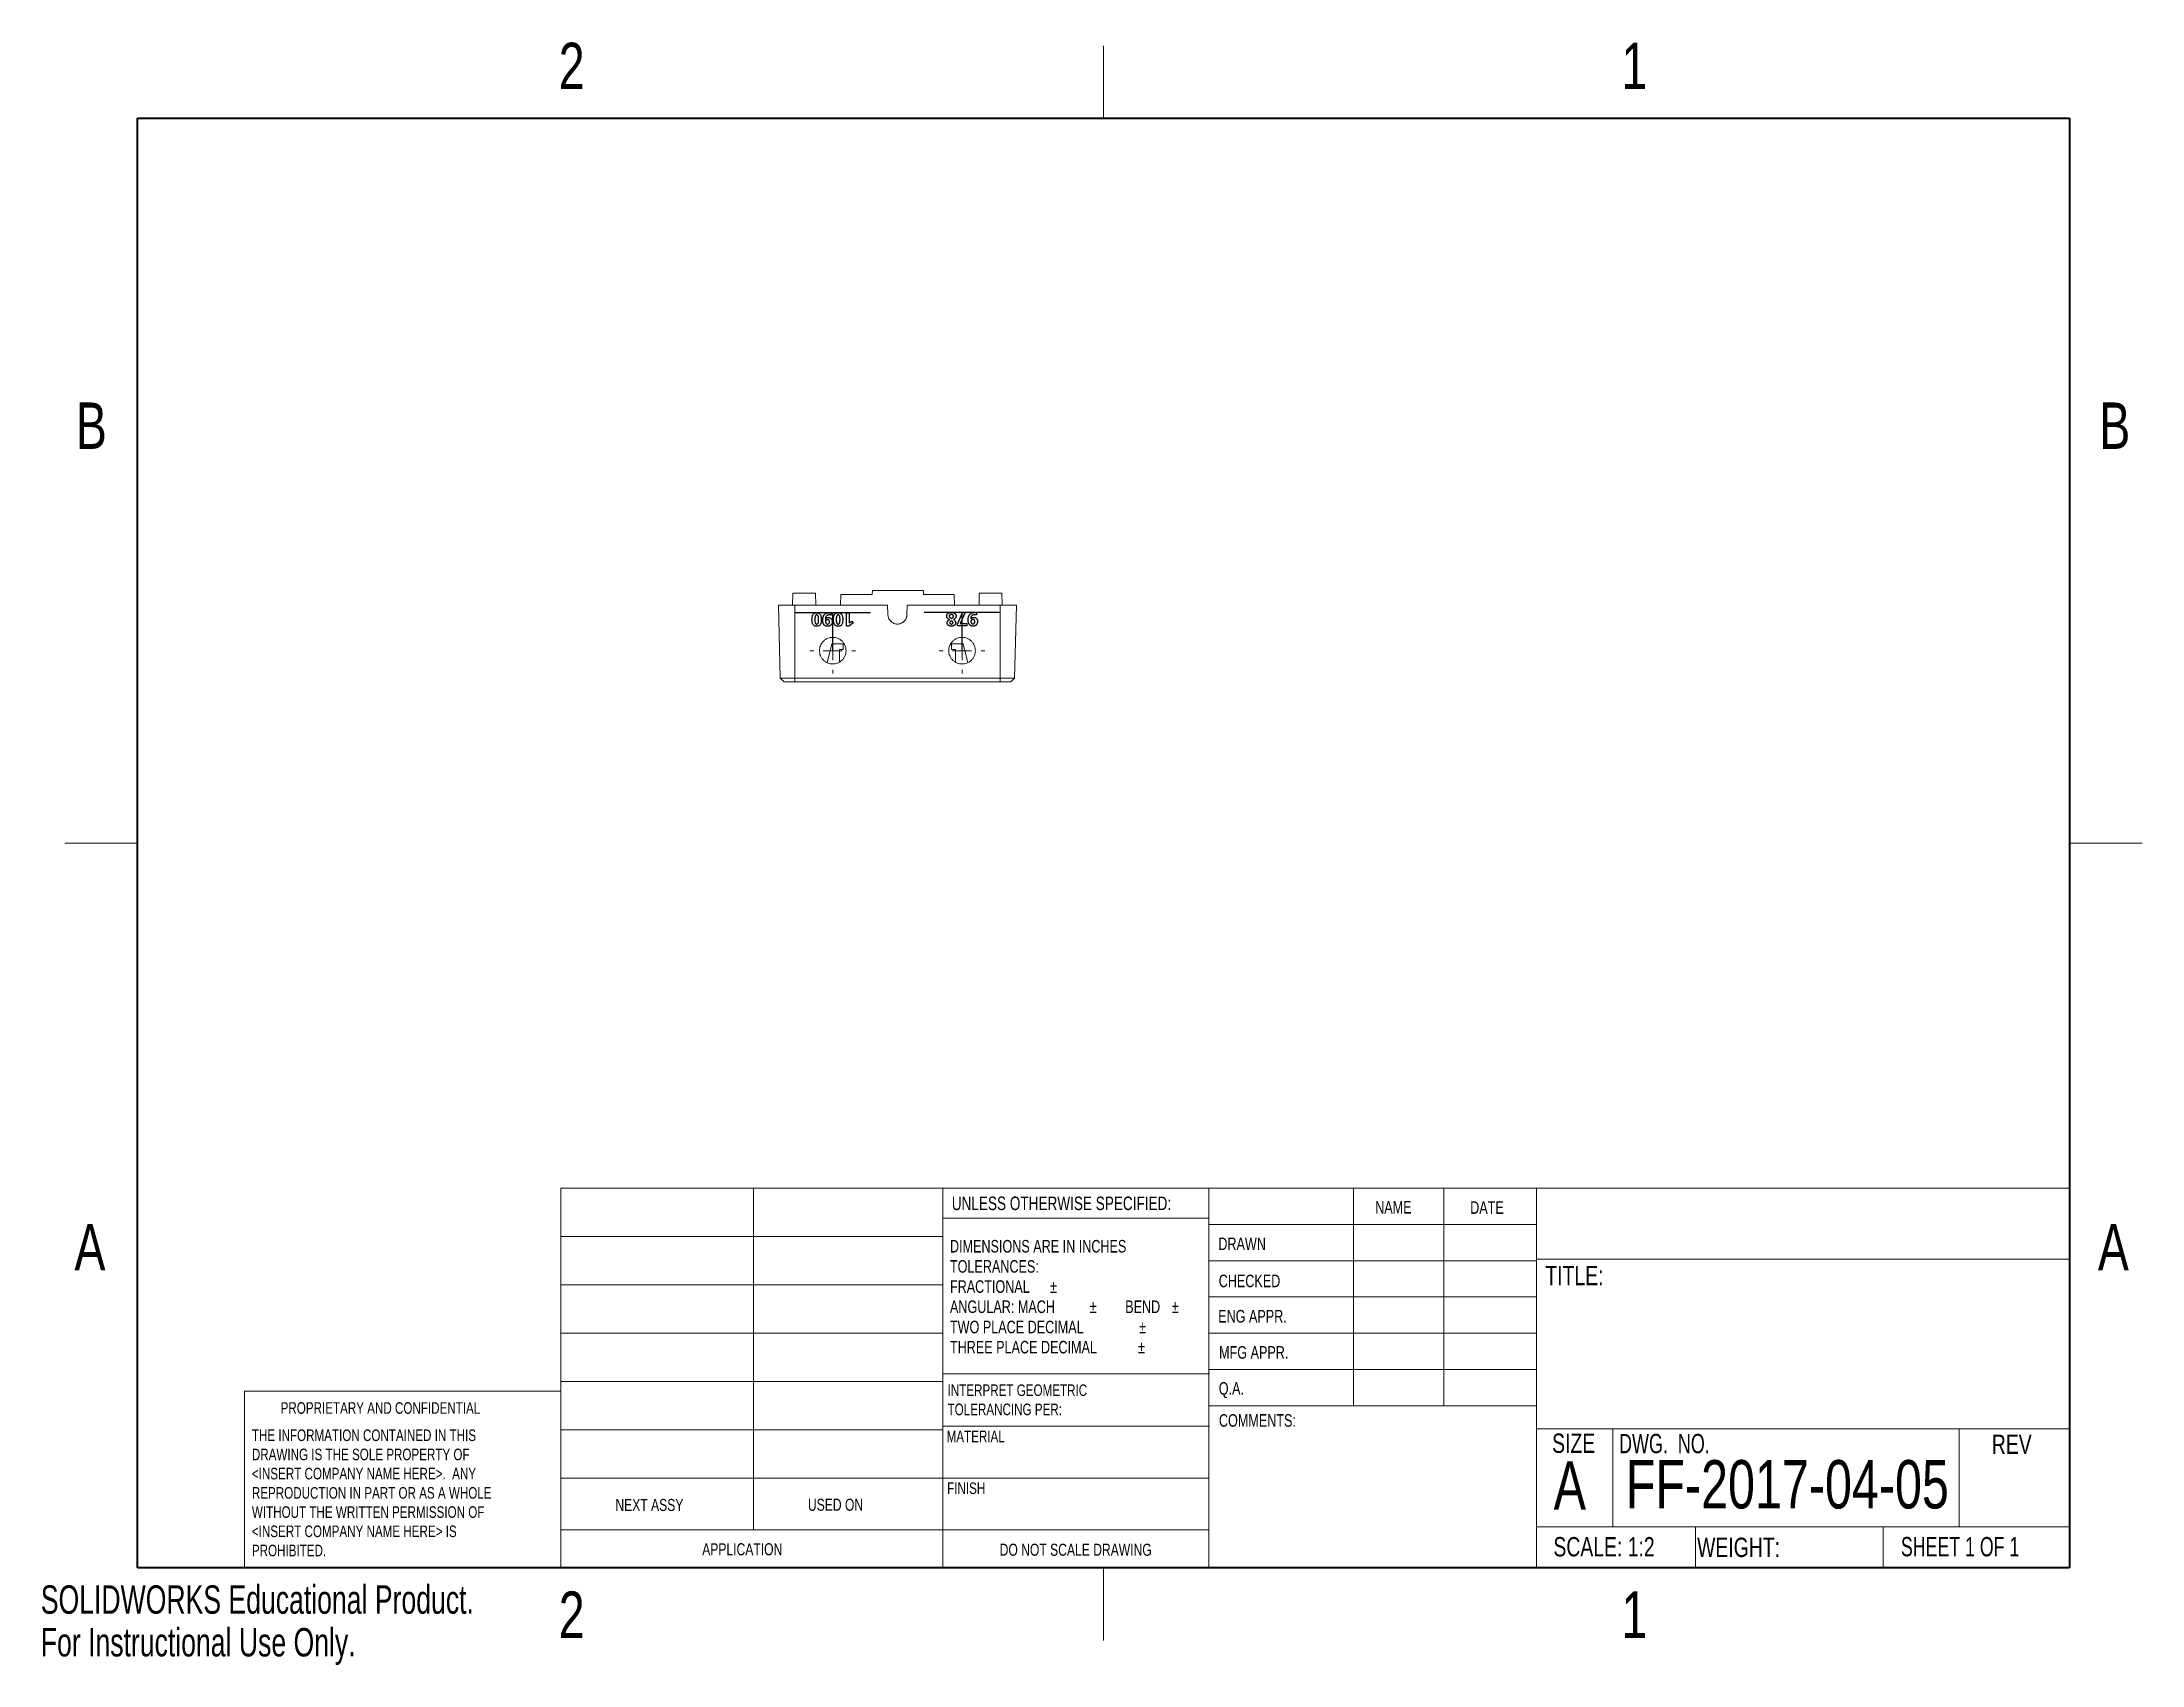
# Model space of a CAD drawing. Header units: millimetres. Extents: x 0 to 276, y 0 to 213.
import ezdxf

# ---------------------------------------------------------------- set-up
doc = ezdxf.new("R2010")
doc.units = ezdxf.units.MM
doc.linetypes.add('CENTERX2', pattern=[20.32, 12.7, -2.54, 2.54, -2.54])
doc.styles.add('SLDTEXTSTYLE0', font='TXT', dxfattribs={"width": 0.75})
doc.styles.add('SLDTEXTSTYLE1', font='TXT', dxfattribs={"width": 0.6875})
doc.styles.add('SLDTEXTSTYLE2', font='TXT', dxfattribs={"width": 0.694444})
doc.styles.add('SLDTEXTSTYLE3', font='TXT', dxfattribs={"width": 0.7})

# ---------------------------------------------------------------- blocks, each defined once
blk = doc.blocks.new('SW_NOTE_0')
at = {"color": 0, "linetype": 'Continuous', "lineweight": 0, "char_height": 1.524, "attachment_point": 1, "style": 'SLDTEXTSTYLE0'}
for s, insert in [('INTERPRET GEOMETRIC', (0, 1.96)), ('TOLERANCING PER:', (0, -0.56))]:
    blk.add_mtext(s, dxfattribs=dict(at, insert=insert))
blk = doc.blocks.new('SW_NOTE_1')
at = {"color": 0, "linetype": 'Continuous', "lineweight": 0, "char_height": 1.651, "attachment_point": 1, "style": 'SLDTEXTSTYLE0'}
for s, insert in [('DIMENSIONS ARE IN INCHES', (0, 2.13)), ('TOLERANCES:', (0, -0.52)), ('FRACTIONAL', (0, -3.17)), ('%%p', (13.15, -3.17)), ('ANGULAR: MACH', (0, -5.82)), ('%%p', (18.37, -5.82)), ('BEND', (23.04, -5.82)), ('%%p', (29.16, -5.82)), ('TWO PLACE DECIMAL', (0, -8.48)), ('%%p', (24.88, -8.48)), ('THREE PLACE DECIMAL', (0, -11.13)), ('%%p', (24.73, -11.13))]:
    blk.add_mtext(s, dxfattribs=dict(at, insert=insert))
blk = doc.blocks.new('SW_NOTE_2')
at = {"color": 0, "linetype": 'Continuous', "lineweight": 0, "char_height": 1.524, "attachment_point": 1, "style": 'SLDTEXTSTYLE0'}
for s, insert in [('THE INFORMATION CONTAINED IN THIS', (0, 1.96)), ('DRAWING IS THE SOLE PROPERTY OF', (0, -0.56)), ('<INSERT COMPANY NAME HERE>.  ANY', (0, -3.08)), ('WITHOUT THE WRITTEN PERMISSION OF', (0, -8.13)), ('REPRODUCTION IN PART OR AS A WHOLE', (0, -5.61)), ('<INSERT COMPANY NAME HERE> IS', (0, -10.66)), ('PROHIBITED.', (0, -13.18))]:
    blk.add_mtext(s, dxfattribs=dict(at, insert=insert))
blk = doc.blocks.new('SW_CENTERMARKSYMBOL_0')
at = {"color": 0, "linetype": 'Continuous', "lineweight": 0}
for p, q in [((0, 2.5), (0, 3)), ((-2.5, 0), (-3, 0)), ((0, 0), (-1.25, 0)), ((0, 0), (0, 1.25)), ((0, 0), (0, -1.25)), ((0, 0), (1.25, 0)), ((2.5, 0), (3, 0)), ((0, -2.5), (0, -3))]:
    blk.add_line(p, q, dxfattribs=at)
blk = doc.blocks.new('SW_CENTERMARKSYMBOL_1')
at = {"color": 0, "linetype": 'Continuous', "lineweight": 0}
for p, q in [((0, 2.5), (0, 3)), ((-2.5, 0), (-3, 0)), ((0, 0), (-1.25, 0)), ((0, 0), (0, 1.25)), ((0, 0), (0, -1.25)), ((0, 0), (1.25, 0)), ((2.5, 0), (3, 0)), ((0, -2.5), (0, -3))]:
    blk.add_line(p, q, dxfattribs=at)

msp = doc.modelspace()

# ---------------------------------------------------------------- linework, layer by layer
at = {"color": 7, "linetype": 'Continuous', "lineweight": 15}
for p, q in [((139.7, 212.72), (139.7, 203.2)), ((139.7, 203.2), (139.7, 212.72)), ((109.3, 140.63), (109.33, 141.13)), ((116.02, 141.13), (109.33, 141.13)), ((116.02, 141.13), (116.05, 140.63)), ((96.96, 139.23), (97.22, 129.63)), ((98.86, 140.78), (98.84, 139.23)), ((99.11, 139.23), (99.11, 129.63)), ((111.32, 139.23), (99.11, 139.23)), ((101.89, 139.23), (101.86, 140.78)), ((101.86, 139.23), (101.86, 139.23)), ((105.16, 140.63), (105.11, 139.23)), ((109.3, 140.63), (105.16, 140.63)), ((111.36, 137.98), (111.32, 139.23)), ((113.91, 139.23), (113.86, 137.98)), ((126.11, 139.23), (113.91, 139.23)), ((120.07, 140.63), (116.05, 140.63)), ((120.11, 139.23), (120.07, 140.63)), ((123.36, 140.78), (123.34, 139.23)), ((123.36, 139.23), (123.36, 139.23)), ((126.11, 139.23), (126.11, 129.63)), ((126.39, 139.23), (126.36, 140.78)), ((128.26, 139.23), (128.01, 129.63)), ((103.99, 134.13), (103.37, 131.65)), ((105.49, 134.13), (103.99, 134.13)), ((104.99, 133.38), (105.49, 133.38)), ((104.99, 131.72), (104.99, 133.38)), ((105.49, 133.38), (105.49, 134.13)), ((119.74, 133.38), (119.74, 134.13)), ((121.24, 134.13), (119.74, 134.13)), ((119.74, 133.38), (120.24, 133.38)), ((120.24, 133.38), (120.24, 131.72)), ((121.86, 131.65), (121.24, 134.13)), ((99.11, 129.63), (97.22, 129.63)), ((97.22, 129.63), (97.73, 129.13)), ((97.73, 129.13), (99.11, 129.13)), ((99.11, 129.63), (126.11, 129.63)), ((99.11, 129.13), (99.11, 129.63)), ((99.11, 129.13), (126.11, 129.13)), ((106.3, 129.13), (106.3, 129.13)), ((109.14, 129.13), (109.14, 129.13)), ((115.39, 129.13), (115.39, 129.13)), ((128.01, 129.63), (126.11, 129.63)), ((126.11, 129.63), (126.11, 129.13)), ((126.11, 129.13), (127.5, 129.13)), ((127.5, 129.13), (128.01, 129.63)), ((3.17, 107.95), (12.7, 107.95)), ((12.7, 107.95), (3.17, 107.95)), ((276.23, 107.95), (266.7, 107.95)), ((266.7, 107.95), (276.23, 107.95)), ((139.7, 3.17), (139.7, 12.7)), ((139.7, 12.7), (139.7, 3.17))]:
    msp.add_line(p, q, dxfattribs=at)
at = {"color": 7, "linetype": 'Continuous', "lineweight": 40}
for p, q in [((12.7, 12.7), (12.7, 203.2)), ((12.7, 203.2), (266.7, 203.2)), ((266.7, 203.2), (266.7, 12.7)), ((266.7, 12.7), (12.7, 12.7))]:
    msp.add_line(p, q, dxfattribs=at)
at = {"color": 7, "linetype": 'CENTERX2'}
for p, q in [((109.07, 138.2), (99.15, 138.2)), ((104.11, 133.2), (104.11, 138.2)), ((126.07, 138.23), (116.15, 138.23)), ((121.11, 133.23), (121.11, 138.23))]:
    msp.add_line(p, q, dxfattribs=at)
at = {"color": 7, "linetype": 'Continuous', "lineweight": 0}
for p, q in [((68.35, 62.59), (266.7, 62.59)), ((68.35, 12.7), (68.35, 62.59)), ((93.7, 62.59), (93.7, 17.69)), ((118.57, 12.7), (118.57, 62.59)), ((153.55, 62.59), (153.55, 12.7)), ((172.56, 62.59), (172.56, 34.02)), ((184.46, 62.59), (184.46, 34.02)), ((196.63, 62.59), (196.63, 12.7)), ((153.55, 58.67), (118.57, 58.67)), ((68.35, 56.24), (118.57, 56.24)), ((153.55, 57.83), (196.63, 57.83)), ((153.55, 53.07), (196.63, 53.07)), ((196.63, 53.27), (266.7, 53.27)), ((68.35, 49.89), (118.57, 49.89)), ((153.55, 48.31), (196.63, 48.31)), ((68.35, 43.54), (118.57, 43.54)), ((196.63, 43.54), (153.55, 43.54)), ((196.63, 38.78), (153.55, 38.78)), ((26.77, 12.7), (26.77, 35.92)), ((68.35, 35.92), (26.77, 35.92)), ((68.35, 37.19), (118.57, 37.19)), ((118.57, 38.19), (153.66, 38.19)), ((196.63, 34.02), (153.66, 34.02)), ((68.35, 30.84), (118.57, 30.84)), ((118.57, 31.34), (153.66, 31.34)), ((196.63, 30.98), (266.7, 30.98)), ((206.68, 30.98), (206.68, 18.11)), ((252.17, 30.98), (252.17, 18.11)), ((68.35, 24.49), (118.57, 24.49)), ((118.57, 24.48), (153.55, 24.48)), ((68.35, 17.69), (153.55, 17.69)), ((196.63, 18.11), (266.7, 18.11)), ((217.54, 18.11), (217.54, 12.7)), ((242.22, 18.11), (242.22, 12.7))]:
    msp.add_line(p, q, dxfattribs=at)
at = {"color": 7, "linetype": 'Continuous', "flags": 128}
for points in [[(101.38, 137.32), (101.39, 137.44), (101.39, 137.54), (101.41, 137.63), (101.42, 137.72), (101.44, 137.8), (101.47, 137.88), (101.5, 137.94), (101.54, 138), (101.58, 138.05), (101.62, 138.1), (101.67, 138.13), (101.73, 138.17), (101.79, 138.19), (101.85, 138.21), (101.93, 138.22), (102, 138.22), (102, 138.22), (102.08, 138.22), (102.14, 138.21), (102.21, 138.19), (102.27, 138.16), (102.32, 138.13), (102.37, 138.09), (102.42, 138.05), (102.46, 137.99), (102.5, 137.93), (102.53, 137.87), (102.56, 137.79), (102.58, 137.71), (102.59, 137.63), (102.61, 137.53), (102.61, 137.43), (102.62, 137.32), (102.62, 137.32), (102.61, 137.21), (102.61, 137.11), (102.59, 137.01), (102.58, 136.92), (102.56, 136.84), (102.53, 136.77), (102.5, 136.7), (102.47, 136.64), (102.42, 136.59), (102.38, 136.55), (102.33, 136.51), (102.27, 136.48), (102.21, 136.46), (102.15, 136.44), (102.08, 136.43), (102, 136.43), (102, 136.43), (101.93, 136.43), (101.86, 136.44), (101.79, 136.46), (101.73, 136.48), (101.68, 136.52), (101.63, 136.55), (101.58, 136.6), (101.54, 136.65), (101.5, 136.72), (101.47, 136.78), (101.44, 136.86), (101.42, 136.94), (101.41, 137.02), (101.39, 137.12), (101.39, 137.22), (101.38, 137.32)], [(102.79, 137.19), (102.79, 137.26), (102.79, 137.32), (102.8, 137.38), (102.8, 137.44), (102.81, 137.49), (102.82, 137.54), (102.83, 137.6), (102.85, 137.64), (102.86, 137.69), (102.88, 137.74), (102.89, 137.78), (102.91, 137.82), (102.94, 137.86), (102.96, 137.9), (102.98, 137.93), (103.01, 137.97), (103.04, 138), (103.07, 138.03), (103.1, 138.05), (103.13, 138.08), (103.17, 138.1), (103.21, 138.12), (103.24, 138.14), (103.29, 138.16), (103.33, 138.17), (103.37, 138.18), (103.42, 138.2), (103.47, 138.2), (103.52, 138.21), (103.57, 138.22), (103.62, 138.22), (103.67, 138.22), (103.67, 138.22), (103.75, 138.22), (103.81, 138.22), (103.87, 138.21), (103.91, 138.2), (103.91, 138.2), (103.91, 137.9), (103.91, 137.9), (103.86, 137.91), (103.81, 137.92), (103.75, 137.92), (103.7, 137.93), (103.7, 137.93), (103.65, 137.92), (103.61, 137.92), (103.57, 137.92), (103.53, 137.91), (103.49, 137.9), (103.46, 137.9), (103.42, 137.88), (103.39, 137.87), (103.33, 137.84), (103.28, 137.8), (103.24, 137.76), (103.21, 137.7), (103.19, 137.67), (103.18, 137.64), (103.17, 137.6), (103.16, 137.56), (103.15, 137.52), (103.14, 137.48), (103.14, 137.43), (103.13, 137.38), (103.13, 137.38), (103.15, 137.38), (103.15, 137.38), (103.18, 137.43), (103.22, 137.48), (103.26, 137.51), (103.31, 137.54), (103.36, 137.56), (103.41, 137.57), (103.47, 137.58), (103.54, 137.58), (103.54, 137.58), (103.59, 137.58), (103.65, 137.58), (103.7, 137.56), (103.74, 137.55), (103.79, 137.53), (103.83, 137.5), (103.87, 137.47), (103.9, 137.44), (103.93, 137.4), (103.96, 137.36), (103.98, 137.31), (104, 137.26), (104.02, 137.21), (104.03, 137.15), (104.03, 137.1), (104.03, 137.03), (104.03, 137.03), (104.03, 136.96), (104.02, 136.9), (104.01, 136.84), (103.99, 136.78), (103.97, 136.73), (103.94, 136.68), (103.91, 136.63), (103.87, 136.59), (103.83, 136.55), (103.79, 136.52), (103.74, 136.49), (103.68, 136.47), (103.63, 136.45), (103.57, 136.44), (103.5, 136.43), (103.44, 136.43), (103.44, 136.43), (103.39, 136.43), (103.34, 136.43), (103.3, 136.44), (103.25, 136.45), (103.21, 136.46), (103.17, 136.48), (103.13, 136.5), (103.09, 136.52), (103.06, 136.54), (103.02, 136.57), (102.99, 136.6), (102.96, 136.63), (102.94, 136.66), (102.91, 136.7), (102.89, 136.74), (102.87, 136.78), (102.85, 136.83), (102.83, 136.87), (102.82, 136.92), (102.81, 136.97), (102.8, 137.02), (102.8, 137.08), (102.79, 137.13), (102.79, 137.19)], [(104.2, 137.32), (104.2, 137.44), (104.21, 137.54), (104.22, 137.63), (104.24, 137.72), (104.26, 137.8), (104.29, 137.88), (104.32, 137.94), (104.35, 138), (104.39, 138.05), (104.44, 138.1), (104.49, 138.13), (104.55, 138.17), (104.61, 138.19), (104.67, 138.21), (104.74, 138.22), (104.82, 138.22), (104.82, 138.22), (104.89, 138.22), (104.96, 138.21), (105.03, 138.19), (105.09, 138.16), (105.14, 138.13), (105.19, 138.09), (105.24, 138.05), (105.28, 137.99), (105.32, 137.93), (105.35, 137.87), (105.37, 137.79), (105.4, 137.71), (105.41, 137.63), (105.42, 137.53), (105.43, 137.43), (105.43, 137.32), (105.43, 137.32), (105.43, 137.21), (105.42, 137.11), (105.41, 137.01), (105.4, 136.92), (105.38, 136.84), (105.35, 136.77), (105.32, 136.7), (105.28, 136.64), (105.24, 136.59), (105.2, 136.55), (105.15, 136.51), (105.09, 136.48), (105.03, 136.46), (104.97, 136.44), (104.9, 136.43), (104.82, 136.43), (104.82, 136.43), (104.75, 136.43), (104.68, 136.44), (104.61, 136.46), (104.55, 136.48), (104.5, 136.52), (104.45, 136.55), (104.4, 136.6), (104.36, 136.65), (104.32, 136.72), (104.29, 136.78), (104.26, 136.86), (104.24, 136.94), (104.22, 137.02), (104.21, 137.12), (104.2, 137.22), (104.2, 137.32)], [(105.91, 138.2), (106.28, 138.2), (106.28, 138.2), (106.28, 137.19), (106.28, 137.19), (106.28, 137.02), (106.28, 137.02), (106.28, 136.84), (106.28, 136.84), (106.32, 136.88), (106.35, 136.91), (106.38, 136.94), (106.4, 136.96), (106.4, 136.96), (106.6, 137.12), (106.6, 137.12), (106.78, 136.9), (106.78, 136.9), (106.22, 136.45), (106.22, 136.45), (105.91, 136.45), (105.91, 136.45), (105.91, 138.2)], [(119.7, 136.46), (119.64, 136.46), (119.58, 136.46), (119.53, 136.47), (119.47, 136.48), (119.43, 136.5), (119.38, 136.52), (119.34, 136.54), (119.3, 136.57), (119.26, 136.6), (119.23, 136.63), (119.2, 136.67), (119.18, 136.7), (119.16, 136.74), (119.15, 136.79), (119.14, 136.83), (119.14, 136.88), (119.14, 136.88), (119.15, 136.94), (119.16, 137), (119.18, 137.06), (119.22, 137.12), (119.24, 137.14), (119.26, 137.17), (119.28, 137.19), (119.31, 137.22), (119.34, 137.24), (119.38, 137.26), (119.42, 137.28), (119.46, 137.3), (119.46, 137.3), (119.41, 137.33), (119.36, 137.36), (119.32, 137.38), (119.29, 137.41), (119.25, 137.44), (119.22, 137.47), (119.2, 137.49), (119.17, 137.52), (119.15, 137.55), (119.13, 137.58), (119.12, 137.61), (119.11, 137.64), (119.1, 137.67), (119.09, 137.71), (119.09, 137.74), (119.09, 137.77), (119.09, 137.77), (119.09, 137.83), (119.1, 137.88), (119.11, 137.92), (119.13, 137.97), (119.15, 138.01), (119.18, 138.05), (119.22, 138.08), (119.26, 138.12), (119.3, 138.15), (119.35, 138.18), (119.4, 138.2), (119.45, 138.22), (119.51, 138.23), (119.57, 138.24), (119.64, 138.25), (119.7, 138.25), (119.7, 138.25), (119.77, 138.25), (119.84, 138.24), (119.9, 138.23), (119.96, 138.22), (120.02, 138.2), (120.07, 138.18), (120.11, 138.16), (120.16, 138.13), (120.2, 138.1), (120.23, 138.06), (120.26, 138.02), (120.28, 137.98), (120.3, 137.94), (120.31, 137.89), (120.32, 137.84), (120.32, 137.78), (120.32, 137.78), (120.32, 137.75), (120.32, 137.71), (120.31, 137.67), (120.3, 137.64), (120.29, 137.61), (120.28, 137.58), (120.26, 137.55), (120.24, 137.52), (120.22, 137.49), (120.2, 137.46), (120.17, 137.43), (120.14, 137.41), (120.1, 137.38), (120.07, 137.36), (120.03, 137.34), (119.99, 137.31), (119.99, 137.31), (120.06, 137.26), (120.11, 137.22), (120.16, 137.16), (120.2, 137.11), (120.23, 137.06), (120.25, 137), (120.26, 136.94), (120.27, 136.88), (120.27, 136.88), (120.27, 136.83), (120.26, 136.79), (120.25, 136.74), (120.23, 136.71), (120.21, 136.67), (120.18, 136.63), (120.15, 136.6), (120.11, 136.57), (120.07, 136.54), (120.03, 136.52), (119.98, 136.5), (119.93, 136.48), (119.88, 136.47), (119.82, 136.46), (119.76, 136.46), (119.7, 136.46)], [(121.54, 138.23), (120.88, 136.8), (120.88, 136.8), (121.75, 136.8), (121.75, 136.8), (121.75, 136.48), (121.75, 136.48), (120.49, 136.48), (120.49, 136.48), (120.49, 136.72), (120.49, 136.72), (121.16, 138.23), (121.16, 138.23), (121.54, 138.23)], [(121.9, 137.22), (121.91, 137.29), (121.91, 137.35), (121.91, 137.41), (121.92, 137.46), (121.93, 137.52), (121.94, 137.57), (121.95, 137.62), (121.96, 137.67), (121.97, 137.72), (121.99, 137.77), (122.01, 137.81), (122.03, 137.85), (122.05, 137.89), (122.07, 137.93), (122.1, 137.96), (122.12, 137.99), (122.15, 138.03), (122.18, 138.05), (122.21, 138.08), (122.25, 138.11), (122.28, 138.13), (122.32, 138.15), (122.36, 138.17), (122.4, 138.19), (122.44, 138.2), (122.49, 138.21), (122.53, 138.23), (122.58, 138.23), (122.63, 138.24), (122.68, 138.25), (122.73, 138.25), (122.79, 138.25), (122.79, 138.25), (122.86, 138.25), (122.93, 138.25), (122.98, 138.24), (123.03, 138.23), (123.03, 138.23), (123.03, 137.93), (123.03, 137.93), (122.97, 137.94), (122.92, 137.95), (122.87, 137.95), (122.81, 137.95), (122.81, 137.95), (122.77, 137.95), (122.72, 137.95), (122.68, 137.95), (122.64, 137.94), (122.6, 137.93), (122.57, 137.92), (122.54, 137.91), (122.5, 137.9), (122.45, 137.87), (122.4, 137.83), (122.35, 137.78), (122.32, 137.73), (122.3, 137.7), (122.29, 137.67), (122.28, 137.63), (122.27, 137.59), (122.26, 137.55), (122.25, 137.51), (122.25, 137.46), (122.25, 137.41), (122.25, 137.41), (122.26, 137.41), (122.26, 137.41), (122.3, 137.46), (122.34, 137.51), (122.38, 137.54), (122.42, 137.57), (122.47, 137.59), (122.53, 137.6), (122.59, 137.61), (122.65, 137.61), (122.65, 137.61), (122.71, 137.61), (122.76, 137.6), (122.81, 137.59), (122.86, 137.58), (122.9, 137.56), (122.94, 137.53), (122.98, 137.5), (123.02, 137.47), (123.05, 137.43), (123.07, 137.39), (123.1, 137.34), (123.12, 137.29), (123.13, 137.24), (123.14, 137.18), (123.15, 137.12), (123.15, 137.06), (123.15, 137.06), (123.15, 136.99), (123.14, 136.93), (123.13, 136.87), (123.11, 136.81), (123.09, 136.76), (123.06, 136.71), (123.03, 136.66), (122.99, 136.62), (122.95, 136.58), (122.9, 136.55), (122.85, 136.52), (122.8, 136.5), (122.74, 136.48), (122.68, 136.47), (122.62, 136.46), (122.55, 136.46), (122.55, 136.46), (122.5, 136.46), (122.45, 136.46), (122.41, 136.47), (122.37, 136.48), (122.32, 136.49), (122.28, 136.51), (122.24, 136.52), (122.21, 136.55), (122.17, 136.57), (122.14, 136.6), (122.11, 136.63), (122.08, 136.66), (122.05, 136.69), (122.03, 136.73), (122, 136.77), (121.98, 136.81), (121.96, 136.85), (121.95, 136.9), (121.93, 136.95), (121.92, 137), (121.92, 137.05), (121.91, 137.11), (121.91, 137.16), (121.9, 137.22)], [(102.25, 137.32), (102.25, 137.4), (102.24, 137.47), (102.24, 137.54), (102.23, 137.6), (102.23, 137.66), (102.22, 137.7), (102.2, 137.75), (102.19, 137.79), (102.18, 137.82), (102.16, 137.85), (102.14, 137.87), (102.12, 137.89), (102.09, 137.91), (102.06, 137.92), (102.03, 137.92), (102, 137.93), (102, 137.93), (101.97, 137.92), (101.94, 137.92), (101.91, 137.91), (101.89, 137.89), (101.87, 137.87), (101.85, 137.85), (101.83, 137.82), (101.81, 137.78), (101.8, 137.75), (101.79, 137.7), (101.78, 137.65), (101.77, 137.6), (101.76, 137.54), (101.76, 137.47), (101.75, 137.4), (101.75, 137.32), (101.75, 137.32), (101.75, 137.25), (101.76, 137.17), (101.76, 137.11), (101.77, 137.05), (101.78, 136.99), (101.79, 136.94), (101.8, 136.9), (101.81, 136.86), (101.83, 136.83), (101.85, 136.8), (101.87, 136.78), (101.89, 136.76), (101.91, 136.74), (101.94, 136.73), (101.97, 136.72), (102, 136.72), (102, 136.72), (102.03, 136.72), (102.06, 136.73), (102.09, 136.74), (102.11, 136.76), (102.14, 136.78), (102.16, 136.8), (102.18, 136.83), (102.19, 136.86), (102.2, 136.9), (102.22, 136.94), (102.23, 136.99), (102.23, 137.05), (102.24, 137.11), (102.24, 137.17), (102.25, 137.25), (102.25, 137.32)], [(103.43, 136.72), (103.46, 136.72), (103.48, 136.73), (103.51, 136.73), (103.53, 136.74), (103.55, 136.75), (103.57, 136.76), (103.59, 136.78), (103.61, 136.8), (103.63, 136.82), (103.64, 136.84), (103.65, 136.87), (103.66, 136.89), (103.67, 136.92), (103.67, 136.95), (103.68, 136.99), (103.68, 137.02), (103.68, 137.02), (103.67, 137.08), (103.66, 137.13), (103.64, 137.18), (103.62, 137.22), (103.6, 137.23), (103.58, 137.25), (103.56, 137.26), (103.54, 137.27), (103.52, 137.28), (103.49, 137.28), (103.47, 137.29), (103.44, 137.29), (103.44, 137.29), (103.38, 137.28), (103.33, 137.27), (103.28, 137.25), (103.24, 137.22), (103.22, 137.2), (103.2, 137.18), (103.19, 137.16), (103.18, 137.14), (103.17, 137.12), (103.16, 137.1), (103.16, 137.07), (103.16, 137.05), (103.16, 137.05), (103.16, 137.02), (103.16, 136.99), (103.17, 136.95), (103.18, 136.92), (103.19, 136.89), (103.2, 136.87), (103.22, 136.84), (103.23, 136.82), (103.25, 136.79), (103.28, 136.78), (103.3, 136.76), (103.32, 136.75), (103.35, 136.73), (103.37, 136.73), (103.4, 136.72), (103.43, 136.72)], [(105.07, 137.32), (105.07, 137.4), (105.06, 137.47), (105.06, 137.54), (105.05, 137.6), (105.04, 137.66), (105.03, 137.7), (105.02, 137.75), (105.01, 137.79), (104.99, 137.82), (104.98, 137.85), (104.96, 137.87), (104.93, 137.89), (104.91, 137.91), (104.88, 137.92), (104.85, 137.92), (104.82, 137.93), (104.82, 137.93), (104.79, 137.92), (104.76, 137.92), (104.73, 137.91), (104.71, 137.89), (104.68, 137.87), (104.66, 137.85), (104.65, 137.82), (104.63, 137.78), (104.62, 137.75), (104.6, 137.7), (104.59, 137.65), (104.59, 137.6), (104.58, 137.54), (104.57, 137.47), (104.57, 137.4), (104.57, 137.32), (104.57, 137.32), (104.57, 137.25), (104.57, 137.17), (104.58, 137.11), (104.59, 137.05), (104.59, 136.99), (104.6, 136.94), (104.62, 136.9), (104.63, 136.86), (104.65, 136.83), (104.66, 136.8), (104.68, 136.78), (104.71, 136.76), (104.73, 136.74), (104.76, 136.73), (104.79, 136.72), (104.82, 136.72), (104.82, 136.72), (104.85, 136.72), (104.88, 136.73), (104.91, 136.74), (104.93, 136.76), (104.96, 136.78), (104.98, 136.8), (104.99, 136.83), (105.01, 136.86), (105.02, 136.9), (105.03, 136.94), (105.04, 136.99), (105.05, 137.05), (105.06, 137.11), (105.06, 137.17), (105.07, 137.25), (105.07, 137.32)], [(119.98, 137.76), (119.98, 137.79), (119.98, 137.81), (119.97, 137.83), (119.96, 137.85), (119.95, 137.87), (119.94, 137.89), (119.92, 137.91), (119.91, 137.92), (119.87, 137.95), (119.82, 137.96), (119.77, 137.97), (119.71, 137.98), (119.71, 137.98), (119.67, 137.98), (119.64, 137.97), (119.61, 137.97), (119.59, 137.96), (119.56, 137.95), (119.54, 137.94), (119.52, 137.93), (119.5, 137.92), (119.47, 137.89), (119.45, 137.85), (119.43, 137.81), (119.43, 137.76), (119.43, 137.76), (119.43, 137.72), (119.45, 137.69), (119.47, 137.65), (119.5, 137.61), (119.54, 137.58), (119.59, 137.54), (119.65, 137.5), (119.72, 137.47), (119.72, 137.47), (119.78, 137.5), (119.84, 137.53), (119.88, 137.56), (119.92, 137.6), (119.94, 137.64), (119.96, 137.67), (119.98, 137.72), (119.98, 137.76)], [(119.71, 136.73), (119.75, 136.73), (119.79, 136.74), (119.83, 136.75), (119.86, 136.78), (119.89, 136.8), (119.91, 136.83), (119.92, 136.87), (119.92, 136.9), (119.92, 136.9), (119.92, 136.94), (119.91, 136.97), (119.89, 137), (119.87, 137.03), (119.85, 137.06), (119.81, 137.09), (119.76, 137.12), (119.7, 137.15), (119.7, 137.15), (119.65, 137.12), (119.6, 137.09), (119.56, 137.07), (119.54, 137.04), (119.52, 137.01), (119.5, 136.98), (119.49, 136.94), (119.49, 136.9), (119.49, 136.9), (119.49, 136.87), (119.5, 136.83), (119.52, 136.8), (119.55, 136.78), (119.58, 136.75), (119.62, 136.74), (119.66, 136.73), (119.71, 136.73)], [(122.54, 136.75), (122.57, 136.75), (122.6, 136.76), (122.62, 136.76), (122.65, 136.77), (122.67, 136.78), (122.69, 136.79), (122.71, 136.81), (122.72, 136.83), (122.74, 136.85), (122.75, 136.87), (122.76, 136.89), (122.77, 136.92), (122.78, 136.95), (122.79, 136.98), (122.79, 137.01), (122.79, 137.05), (122.79, 137.05), (122.79, 137.11), (122.78, 137.16), (122.76, 137.21), (122.73, 137.25), (122.71, 137.26), (122.7, 137.28), (122.68, 137.29), (122.66, 137.3), (122.63, 137.31), (122.61, 137.31), (122.58, 137.32), (122.55, 137.32), (122.55, 137.32), (122.49, 137.31), (122.44, 137.3), (122.4, 137.28), (122.35, 137.25), (122.33, 137.23), (122.32, 137.21), (122.3, 137.19), (122.29, 137.17), (122.28, 137.15), (122.28, 137.13), (122.27, 137.1), (122.27, 137.08), (122.27, 137.08), (122.27, 137.05), (122.28, 137.01), (122.28, 136.98), (122.29, 136.95), (122.3, 136.92), (122.31, 136.9), (122.33, 136.87), (122.35, 136.85), (122.37, 136.82), (122.39, 136.8), (122.41, 136.79), (122.43, 136.77), (122.46, 136.76), (122.49, 136.76), (122.51, 136.75), (122.54, 136.75)]]:
    msp.add_lwpolyline(points, dxfattribs=at)
at = {"color": 7, "linetype": 'Continuous', "lineweight": 15}
for points, knots in [([(96.96, 139.23), (96.96, 139.23), (97.02, 139.23), (97.24, 139.23), (97.39, 139.23), (97.79, 139.23), (98.03, 139.23), (98.55, 139.23), (98.83, 139.23), (99.11, 139.23)], [0, 0, 0, 0, 0.25, 0.25, 0.5, 0.5, 0.75, 0.75, 1, 1, 1, 1]), ([(98.86, 140.78), (98.86, 140.78), (98.9, 140.78), (99.05, 140.78), (99.16, 140.78), (99.44, 140.78), (99.61, 140.78), (99.97, 140.78), (100.17, 140.78), (100.56, 140.78), (100.76, 140.78), (101.12, 140.78), (101.29, 140.78), (101.56, 140.78), (101.67, 140.78), (101.83, 140.78), (101.86, 140.78), (101.86, 140.78)], [0, 0, 0, 0, 0.125, 0.125, 0.25, 0.25, 0.375, 0.375, 0.5, 0.5, 0.625, 0.625, 0.75, 0.75, 0.875, 0.875, 1, 1, 1, 1]), ([(99.09, 139.23), (99.05, 139.23), (98.96, 139.23), (98.88, 139.23), (98.87, 139.23), (98.86, 139.23)], [0, 0, 0, 0, 0.284059, 0.64203, 1, 1, 1, 1]), ([(123.36, 140.78), (123.36, 140.78), (123.4, 140.78), (123.55, 140.78), (123.66, 140.78), (123.94, 140.78), (124.11, 140.78), (124.47, 140.78), (124.67, 140.78), (125.06, 140.78), (125.26, 140.78), (125.62, 140.78), (125.79, 140.78), (126.06, 140.78), (126.17, 140.78), (126.33, 140.78), (126.36, 140.78), (126.36, 140.78)], [0, 0, 0, 0, 0.125, 0.125, 0.25, 0.25, 0.375, 0.375, 0.5, 0.5, 0.625, 0.625, 0.75, 0.75, 0.875, 0.875, 1, 1, 1, 1]), ([(126.11, 139.23), (126.4, 139.23), (126.68, 139.23), (127.2, 139.23), (127.44, 139.23), (127.83, 139.23), (127.99, 139.23), (128.21, 139.23), (128.26, 139.23), (128.26, 139.23)], [0, 0, 0, 0, 0.25, 0.25, 0.5, 0.5, 0.75, 0.75, 1, 1, 1, 1]), ([(113.86, 137.98), (113.86, 137.95), (113.86, 137.9), (113.86, 137.82), (113.84, 137.74), (113.83, 137.67), (113.8, 137.59), (113.76, 137.46), (113.67, 137.29), (113.5, 137.09), (113.31, 136.93), (113.08, 136.81), (112.85, 136.74), (112.61, 136.72), (112.38, 136.74), (112.15, 136.81), (111.92, 136.93), (111.72, 137.09), (111.56, 137.29), (111.46, 137.49), (111.4, 137.67), (111.37, 137.82), (111.37, 137.93), (111.36, 137.98)], [0, 0, 0, 0, 0.020149, 0.040142, 0.060059, 0.079979, 0.099983, 0.12015, 0.185103, 0.250121, 0.315066, 0.380075, 0.440019, 0.500029, 0.559972, 0.619983, 0.684924, 0.749937, 0.814886, 0.879908, 0.92003, 0.959847, 1, 1, 1, 1]), ([(104.11, 134.98), (104.22, 134.98), (104.44, 134.96), (104.77, 134.86), (105.08, 134.7), (105.36, 134.47), (105.59, 134.2), (105.75, 133.89), (105.84, 133.56), (105.87, 133.23), (105.84, 132.9), (105.75, 132.57), (105.59, 132.26), (105.36, 131.98), (105.08, 131.76), (104.77, 131.6), (104.44, 131.5), (104.11, 131.47), (103.78, 131.5), (103.46, 131.6), (103.15, 131.76), (102.87, 131.98), (102.64, 132.26), (102.48, 132.57), (102.38, 132.9), (102.35, 133.23), (102.38, 133.56), (102.48, 133.89), (102.64, 134.2), (102.87, 134.47), (103.15, 134.7), (103.46, 134.86), (103.78, 134.96), (104, 134.98), (104.11, 134.98)], [0, 0, 0, 0, 0.02999, 0.059992, 0.092476, 0.124986, 0.157474, 0.189988, 0.219982, 0.25, 0.279994, 0.310011, 0.342501, 0.375013, 0.407499, 0.440007, 0.469992, 0.5, 0.529984, 0.559992, 0.592476, 0.624986, 0.657474, 0.689988, 0.719982, 0.75, 0.779994, 0.810011, 0.842501, 0.875013, 0.907499, 0.940007, 0.969998, 1, 1, 1, 1]), ([(121.11, 134.98), (121.22, 134.98), (121.44, 134.96), (121.77, 134.86), (122.08, 134.7), (122.36, 134.47), (122.59, 134.2), (122.75, 133.89), (122.84, 133.56), (122.87, 133.23), (122.84, 132.9), (122.75, 132.57), (122.59, 132.26), (122.36, 131.98), (122.08, 131.76), (121.77, 131.6), (121.44, 131.5), (121.11, 131.47), (120.78, 131.5), (120.46, 131.6), (120.15, 131.76), (119.87, 131.98), (119.64, 132.26), (119.48, 132.57), (119.38, 132.9), (119.35, 133.23), (119.38, 133.56), (119.48, 133.89), (119.64, 134.2), (119.87, 134.47), (120.15, 134.7), (120.46, 134.86), (120.78, 134.96), (121, 134.98), (121.11, 134.98)], [0, 0, 0, 0, 0.02999, 0.059992, 0.092476, 0.124986, 0.157474, 0.189988, 0.219982, 0.25, 0.279994, 0.310011, 0.342501, 0.375013, 0.407499, 0.440007, 0.469992, 0.5, 0.529984, 0.559992, 0.592476, 0.624986, 0.657474, 0.689988, 0.719982, 0.75, 0.779994, 0.810011, 0.842501, 0.875013, 0.907499, 0.940007, 0.969998, 1, 1, 1, 1])]:
    msp.add_open_spline(points, degree=3, knots=knots, dxfattribs=at)

# ---------------------------------------------------------------- block references
at = {"color": 7, "linetype": 'Continuous', "lineweight": 0}
for name, p in [('SW_CENTERMARKSYMBOL_0', (104.11, 133.23)), ('SW_CENTERMARKSYMBOL_1', (121.11, 133.23)), ('SW_NOTE_1', (119.52, 53.67)), ('SW_NOTE_0', (119.21, 34.86)), ('SW_NOTE_2', (27.75, 28.94))]:
    msp.add_blockref(name, p, dxfattribs=at)

# ---------------------------------------------------------------- texts
for s, insert, char_height, attachment_point, style in [('2', (69.79, 213.11), 6.1, 2, 'SLDTEXTSTYLE0'), ('1', (209.49, 213.11), 6.1, 2, 'SLDTEXTSTYLE0'), ('B', (6.65, 165.84), 6.1, 2, 'SLDTEXTSTYLE0'), ('B', (272.65, 165.84), 6.1, 2, 'SLDTEXTSTYLE0'), ('UNLESS OTHERWISE SPECIFIED:', (119.76, 61.5), 1.778, 1, 'SLDTEXTSTYLE0'), ('NAME', (175.42, 60.92), 1.651, 1, 'SLDTEXTSTYLE0'), ('DATE', (187.91, 60.88), 1.651, 1, 'SLDTEXTSTYLE0'), ('A', (6.46, 57.89), 6.1, 2, 'SLDTEXTSTYLE0'), ('DRAWN', (154.8, 56.12), 1.651, 1, 'SLDTEXTSTYLE0'), ('A', (272.46, 57.89), 6.1, 2, 'SLDTEXTSTYLE0'), ('CHECKED', (154.85, 51.24), 1.651, 1, 'SLDTEXTSTYLE0'), ('TITLE:', (197.79, 52.39), 2.54, 1, 'SLDTEXTSTYLE0'), ('ENG APPR.', (154.78, 46.6), 1.651, 1, 'SLDTEXTSTYLE0'), ('MFG APPR.', (154.9, 41.85), 1.651, 1, 'SLDTEXTSTYLE0'), ('Q.A.', (154.86, 37.12), 1.651, 1, 'SLDTEXTSTYLE0'), ('PROPRIETARY AND CONFIDENTIAL', (31.53, 34.48), 1.524, 1, 'SLDTEXTSTYLE0'), ('MATERIAL', (119.08, 30.75), 1.524, 1, 'SLDTEXTSTYLE0'), ('COMMENTS:', (154.88, 32.91), 1.651, 1, 'SLDTEXTSTYLE0'), ('SIZE', (198.68, 30.36), 2.54, 1, 'SLDTEXTSTYLE0'), ('DWG.  NO.', (207.48, 30.32), 2.54, 1, 'SLDTEXTSTYLE2'), ('REV', (256.48, 30.22), 2.54, 1, 'SLDTEXTSTYLE0'), ('A', (198.88, 26.72), 6.35, 1, 'SLDTEXTSTYLE0'), ('FF-2017-04-05', (229.6, 26.87), 6.35, 2, 'SLDTEXTSTYLE0'), ('FINISH', (119.15, 23.94), 1.524, 1, 'SLDTEXTSTYLE0'), ('NEXT ASSY', (75.54, 21.77), 1.587, 1, 'SLDTEXTSTYLE0'), ('USED ON', (100.85, 21.8), 1.587, 1, 'SLDTEXTSTYLE0'), ('SCALE: 1:2', (198.85, 16.76), 2.54, 1, 'SLDTEXTSTYLE0'), ('WEIGHT:', (217.74, 16.68), 2.54, 1, 'SLDTEXTSTYLE0'), ('SHEET 1 OF 1', (244.53, 16.77), 2.54, 1, 'SLDTEXTSTYLE1'), ('APPLICATION', (86.95, 15.95), 1.5875, 1, 'SLDTEXTSTYLE0'), ('DO NOT SCALE DRAWING', (136.05, 15.89), 1.5875, 2, 'SLDTEXTSTYLE0'), ('2', (69.79, 9.61), 6.1, 2, 'SLDTEXTSTYLE0'), ('1', (209.49, 9.61), 6.1, 2, 'SLDTEXTSTYLE0')]:
    msp.add_mtext(s, dxfattribs=dict(at, insert=insert, char_height=char_height, attachment_point=attachment_point, style=style))
at = {"color": 7, "linetype": 'Continuous', "char_height": 3.7351, "attachment_point": 1, "style": 'SLDTEXTSTYLE3'}
for s, insert in [('SOLIDWORKS Educational Product.', (0, 10.42)), ('For Instructional Use Only.', (0, 4.81))]:
    msp.add_mtext(s, dxfattribs=dict(at, insert=insert))

doc.saveas('drawing.dxf')
